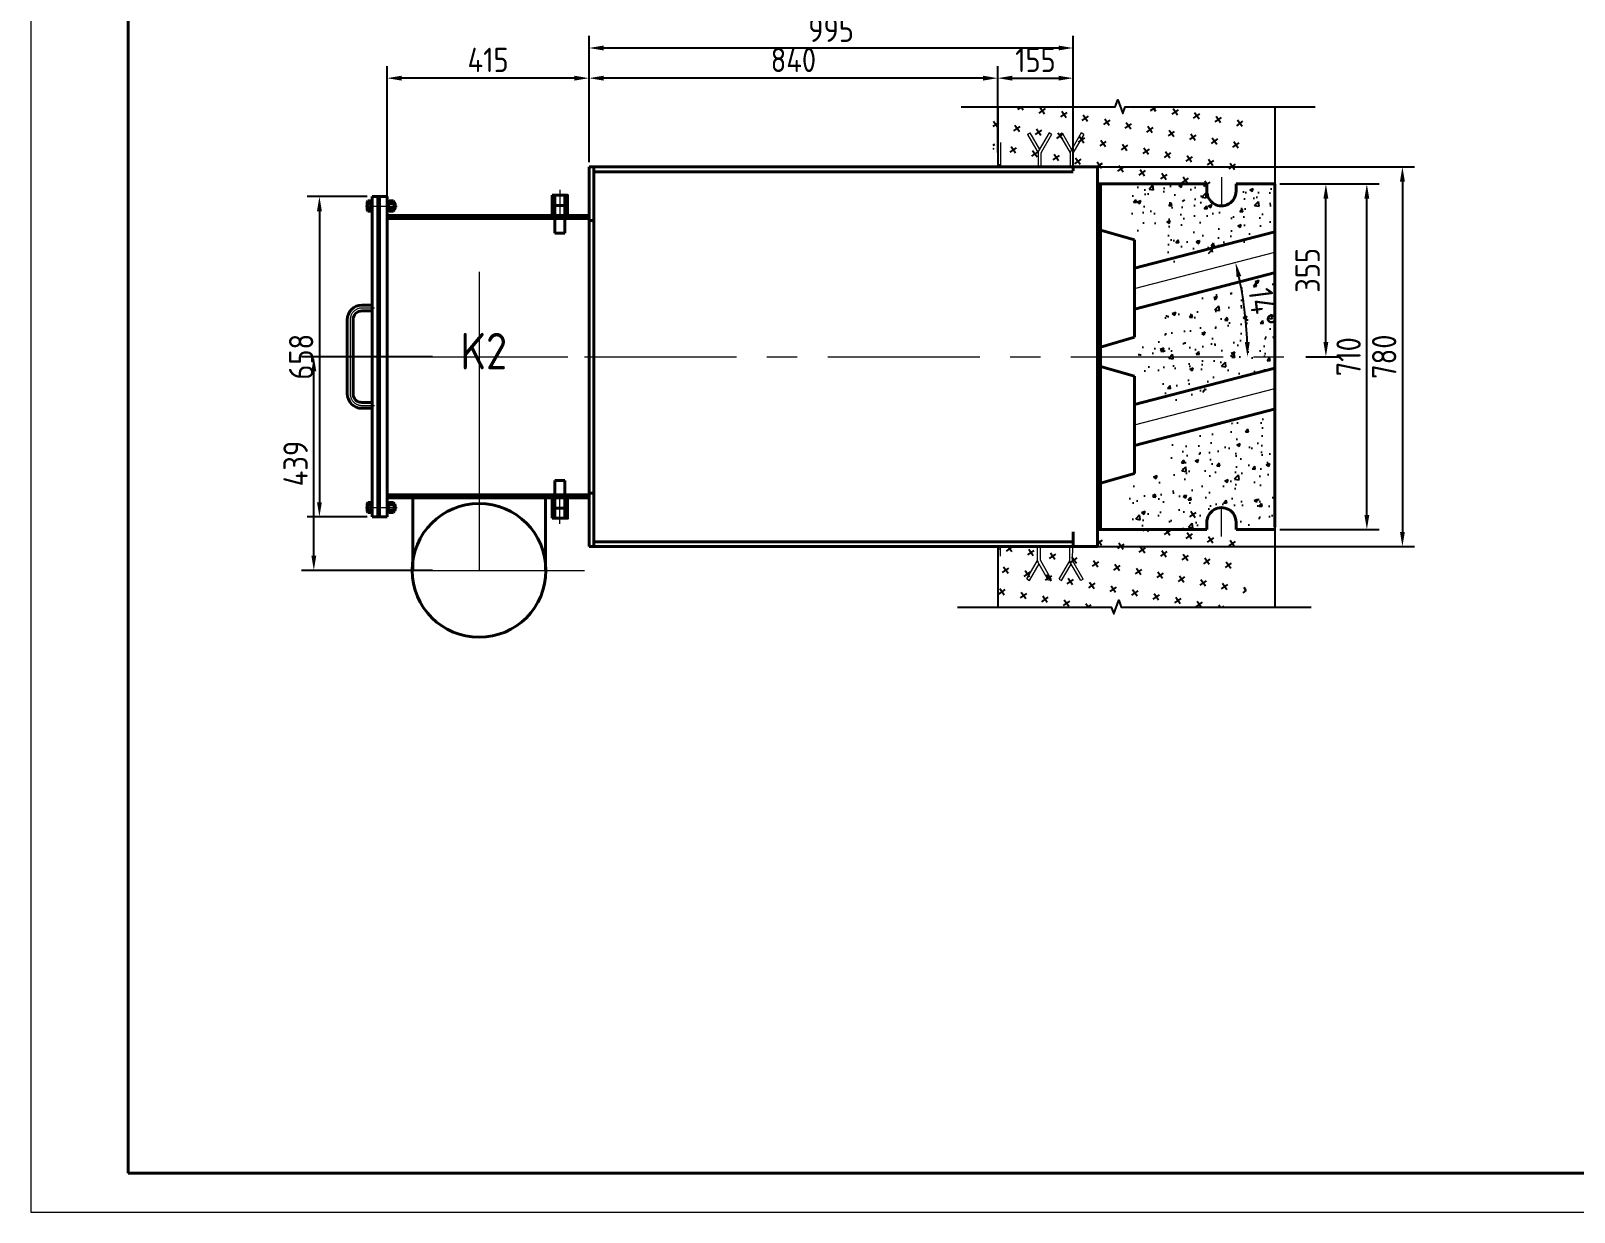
# Model space of a CAD drawing. Header units: millimetres. Extents: x 52110 to 400893, y -153728 to 31997.
# Drawn here: x 356035 to 359207, y -18094 to -15667 of the extents above; entities that cross this region are included whole.
import ezdxf

# ---------------------------------------------------------------- set-up
doc = ezdxf.new("R2010")
doc.units = ezdxf.units.MM
doc.header["$LTSCALE"] = 500
for name, pattern in [('CENTER', [2, 1.25, -0.25, 0.25, -0.25]), ('DASHED2', [0.375, 0.25, -0.125]), ('PHANTOM2', [1.25, 0.625, -0.125, 0.125, -0.125, 0.125, -0.125])]:
    doc.linetypes.add(name, pattern=pattern)
for name, color, linetype, lineweight in [('2D', 4, 'PHANTOM2', 20), ('BIAOZHU', 3, 'Continuous', 25), ('SHI', 7, 'Continuous', 40), ('XI', 2, 'Continuous', 20), ('XU', 6, 'DASHED2', 20), ('ZHONG', 1, 'CENTER', 20)]:
    doc.layers.add(name, color=color, linetype=linetype, lineweight=lineweight)
doc.layers.add('HAN', color=9, linetype='Continuous')
doc.styles.add('GB', font='gbenor.shx', dxfattribs={"bigfont": 'gbcbig.shx'})
doc.styles.add('工程字', font='gbenor.shx', dxfattribs={"bigfont": 'gbcbig.shx'})
doc.dimstyles.new('GB-5', dxfattribs={"dimscale": 10, "dimtxt": 5, "dimasz": 3, "dimexe": 2.5, "dimexo": 1, "dimgap": 1.25, "dimtad": 1, "dimdsep": 46, "dimtxsty": '工程字', "dimcen": 5, "dimadec": 0, "dimazin": 0, "dimtfac": 0.7, "dimtix": 1, "dimtmove": 0, "dimatfit": 3, "dimfxl": 0, "dimtzin": 0, "dimarcsym": 0})
doc.dimstyles.new('GB-5$2', dxfattribs={"dimscale": 10, "dimtxt": 5, "dimasz": 3, "dimexe": 2.5, "dimexo": 1, "dimgap": 1.25, "dimtad": 1, "dimdsep": 46, "dimtxsty": '工程字', "dimcen": 5, "dimadec": 0, "dimazin": 0, "dimtfac": 0.7, "dimtmove": 0, "dimatfit": 0, "dimfxl": 0, "dimtzin": 0, "dimarcsym": 0})
pattern_1 = [(35, (300622.38, -41125.962), (7.797026, 44.21913), [15.875, -47.625]), (125, (300633.433, -41127.91), (-44.21913, 7.797026), [15.875, -47.625])]

# ---------------------------------------------------------------- blocks, each defined once
blk = doc.blocks.new('*D225')
at = {"layer": 'BIAOZHU', "color": 0, "lineweight": -2}
for p, q in [((358187.1, -15946.3), (358879, -15946.3)), ((358854, -15976.3), (358854, -16696.3)), ((358187.1, -16726.3), (358879, -16726.3))]:
    blk.add_line(p, q, dxfattribs=at)
at = {"layer": 'BIAOZHU', "color": 0}
for points in [[(358849, -15976.3), (358859, -15976.3), (358854, -15946.3)], [(358849, -16696.3), (358859, -16696.3), (358854, -16726.3)]]:
    blk.add_solid(points, dxfattribs=at)
at = {"layer": 'Defpoints', "color": 0}
for p in [(358177.1, -15946.3), (358177.1, -16726.3), (358854, -16726.3)]:
    blk.add_point(p, dxfattribs=at)
at = {"layer": 'BIAOZHU', "color": 0, "insert": (358816.5, -16336.3), "char_height": 50, "attachment_point": 5, "rotation": 90, "style": '工程字'}
blk.add_mtext('780', dxfattribs=at)
blk = doc.blocks.new('*D226')
at = {"layer": 'BIAOZHU', "color": 0, "lineweight": -2}
for p, q in [((356726.1, -16007.3), (356602.9, -16007.3)), ((356627.9, -16037.3), (356627.9, -16635.3)), ((356726.1, -16665.3), (356602.9, -16665.3))]:
    blk.add_line(p, q, dxfattribs=at)
at = {"layer": 'BIAOZHU', "color": 0}
for points in [[(356622.9, -16037.3), (356632.9, -16037.3), (356627.9, -16007.3)], [(356622.9, -16635.3), (356632.9, -16635.3), (356627.9, -16665.3)]]:
    blk.add_solid(points, dxfattribs=at)
at = {"layer": 'Defpoints', "color": 0}
for p in [(356736.1, -16007.3), (356627.9, -16665.3), (356736.1, -16665.3)]:
    blk.add_point(p, dxfattribs=at)
at = {"layer": 'BIAOZHU', "color": 0, "insert": (356590.4, -16336.3), "char_height": 50, "attachment_point": 5, "rotation": 90, "style": '工程字'}
blk.add_mtext('658', dxfattribs=at)
blk = doc.blocks.new('*D227')
at = {"layer": 'BIAOZHU', "color": 0, "lineweight": -2}
for p, q in [((358602.1, -15981.3), (358721.7, -15981.3)), ((358696.7, -16306.3), (358696.7, -16011.3)), ((358655.8, -16336.3), (358721.7, -16336.3))]:
    blk.add_line(p, q, dxfattribs=at)
at = {"layer": 'BIAOZHU', "color": 0}
for points in [[(358691.7, -16011.3), (358701.7, -16011.3), (358696.7, -15981.3)], [(358691.7, -16306.3), (358701.7, -16306.3), (358696.7, -16336.3)]]:
    blk.add_solid(points, dxfattribs=at)
at = {"layer": 'Defpoints', "color": 0}
for p in [(358592.1, -15981.3), (358696.7, -15981.3), (358645.8, -16336.3)]:
    blk.add_point(p, dxfattribs=at)
at = {"layer": 'BIAOZHU', "color": 0, "insert": (358659.2, -16158.8), "char_height": 50, "attachment_point": 5, "rotation": 90, "style": '工程字'}
blk.add_mtext('355', dxfattribs=at)
blk = doc.blocks.new('*D229')
at = {"layer": 'BIAOZHU', "color": 0, "lineweight": -2}
for p, q in [((356767.1, -16036.3), (356767.1, -15738.9)), ((357152.1, -15763.9), (356797.1, -15763.9)), ((357182.1, -15936.3), (357182.1, -15738.9))]:
    blk.add_line(p, q, dxfattribs=at)
at = {"layer": 'BIAOZHU', "color": 0}
for points in [[(356797.1, -15758.9), (356797.1, -15768.9), (356767.1, -15763.9)], [(357152.1, -15758.9), (357152.1, -15768.9), (357182.1, -15763.9)]]:
    blk.add_solid(points, dxfattribs=at)
at = {"layer": 'Defpoints', "color": 0}
for p in [(356767.1, -15763.9), (357182.1, -15946.3), (356767.1, -16046.3)]:
    blk.add_point(p, dxfattribs=at)
at = {"layer": 'BIAOZHU', "color": 0, "insert": (356974.6, -15726.4), "char_height": 50, "attachment_point": 5, "style": '工程字'}
blk.add_mtext('415', dxfattribs=at)
blk = doc.blocks.new('*D230')
at = {"layer": 'BIAOZHU', "color": 0, "lineweight": -2}
for p, q in [((357182.1, -15936.3), (357182.1, -15676.9)), ((357212.1, -15701.9), (358147.1, -15701.9)), ((358177.1, -15944.3), (358177.1, -15676.9))]:
    blk.add_line(p, q, dxfattribs=at)
at = {"layer": 'BIAOZHU', "color": 0}
for points in [[(357212.1, -15696.9), (357212.1, -15706.9), (357182.1, -15701.9)], [(358147.1, -15696.9), (358147.1, -15706.9), (358177.1, -15701.9)]]:
    blk.add_solid(points, dxfattribs=at)
at = {"layer": 'Defpoints', "color": 0}
for p in [(358177.1, -15701.9), (357182.1, -15946.3), (358177.1, -15954.3)]:
    blk.add_point(p, dxfattribs=at)
at = {"layer": 'BIAOZHU', "color": 0, "insert": (357679.6, -15664.4), "char_height": 50, "attachment_point": 5, "style": '工程字'}
blk.add_mtext('995', dxfattribs=at)
blk = doc.blocks.new('*D174')
at = {"layer": 'BIAOZHU', "color": 0, "lineweight": -2}
for p, q in [((358022.1, -15916.3), (358022.1, -15738.9)), ((358052.1, -15763.9), (358147.1, -15763.9)), ((358177.1, -15753.9), (358177.1, -15738.9))]:
    blk.add_line(p, q, dxfattribs=at)
at = {"layer": 'BIAOZHU', "color": 0}
for points in [[(358052.1, -15758.9), (358052.1, -15768.9), (358022.1, -15763.9)], [(358147.1, -15758.9), (358147.1, -15768.9), (358177.1, -15763.9)]]:
    blk.add_solid(points, dxfattribs=at)
at = {"layer": 'Defpoints', "color": 0}
for p in [(358177.1, -15763.9), (358177.1, -15763.9), (358022.1, -15926.3)]:
    blk.add_point(p, dxfattribs=at)
at = {"layer": 'BIAOZHU', "color": 0, "insert": (358099.6, -15726.4), "char_height": 50, "attachment_point": 5, "style": '工程字'}
blk.add_mtext('155', dxfattribs=at)
blk = doc.blocks.new('*D175')
at = {"layer": 'BIAOZHU', "color": 0, "lineweight": -2}
for p, q in [((357182.1, -15753.9), (357182.1, -15738.9)), ((357992.1, -15763.9), (357212.1, -15763.9)), ((358022.1, -15753.9), (358022.1, -15738.9))]:
    blk.add_line(p, q, dxfattribs=at)
at = {"layer": 'BIAOZHU', "color": 0}
for points in [[(357212.1, -15758.9), (357212.1, -15768.9), (357182.1, -15763.9)], [(357992.1, -15758.9), (357992.1, -15768.9), (358022.1, -15763.9)]]:
    blk.add_solid(points, dxfattribs=at)
at = {"layer": 'Defpoints', "color": 0}
for p in [(357182.1, -15763.9), (357182.1, -15763.9), (358022.1, -15763.9)]:
    blk.add_point(p, dxfattribs=at)
at = {"layer": 'BIAOZHU', "color": 0, "insert": (357602.1, -15726.4), "char_height": 50, "attachment_point": 5, "style": '工程字'}
blk.add_mtext('840', dxfattribs=at)
blk = doc.blocks.new('*D234')
at = {"layer": 'BIAOZHU', "color": 0, "lineweight": -2}
for p, q in [((358602.1, -15981.3), (358805.9, -15981.3)), ((358780.9, -16661.3), (358780.9, -16011.3)), ((358602.1, -16691.3), (358805.9, -16691.3))]:
    blk.add_line(p, q, dxfattribs=at)
at = {"layer": 'BIAOZHU', "color": 0}
for points in [[(358775.9, -16011.3), (358785.9, -16011.3), (358780.9, -15981.3)], [(358775.9, -16661.3), (358785.9, -16661.3), (358780.9, -16691.3)]]:
    blk.add_solid(points, dxfattribs=at)
at = {"layer": 'Defpoints', "color": 0}
for p in [(358592.1, -15981.3), (358780.9, -15981.3), (358592.1, -16691.3)]:
    blk.add_point(p, dxfattribs=at)
at = {"layer": 'BIAOZHU', "color": 0, "insert": (358743.4, -16336.3), "char_height": 50, "attachment_point": 5, "rotation": 90, "style": '工程字'}
blk.add_mtext('710', dxfattribs=at)
blk = doc.blocks.new('*D238')
at = {"layer": 'BIAOZHU', "color": 0, "lineweight": -2}
blk.add_arc((357761.7, -16336.3), 773.9, 2.2211, 12.2773, dxfattribs=at)
at = {"layer": 'BIAOZHU', "color": 0}
for points in [[(358513.1, -16172.9), (358522.8, -16170.6), (358511, -16142.6)], [(358540.1, -16306.2), (358530.1, -16306.4), (358535.6, -16336.3)]]:
    blk.add_solid(points, dxfattribs=at)
at = {"layer": 'Defpoints', "color": 0}
for p in [(358592.1, -16121.6), (358303.1, -16196.3), (358532.9, -16271.1), (356672.8, -16336.3), (358645.8, -16336.3)]:
    blk.add_point(p, dxfattribs=at)
at = {"layer": 'BIAOZHU', "color": 0, "insert": (358566.7, -16233.9), "char_height": 50, "attachment_point": 5, "rotation": 277.2492, "style": '工程字'}
blk.add_mtext('14°', dxfattribs=at)
blk = doc.blocks.new('*D187')
at = {"layer": 'BIAOZHU', "color": 0, "lineweight": -2}
for p, q in [((356860.3, -16336.3), (356591.4, -16336.3)), ((356616.4, -16745.3), (356616.4, -16366.3)), ((356860.3, -16775.3), (356591.4, -16775.3))]:
    blk.add_line(p, q, dxfattribs=at)
at = {"layer": 'BIAOZHU', "color": 0}
for points in [[(356611.4, -16366.3), (356621.4, -16366.3), (356616.4, -16336.3)], [(356611.4, -16745.3), (356621.4, -16745.3), (356616.4, -16775.3)]]:
    blk.add_solid(points, dxfattribs=at)
at = {"layer": 'Defpoints', "color": 0}
for p in [(356616.4, -16336.3), (356870.3, -16336.3), (356870.3, -16775.3)]:
    blk.add_point(p, dxfattribs=at)
at = {"layer": 'BIAOZHU', "color": 0, "insert": (356578.9, -16555.8), "char_height": 50, "attachment_point": 5, "rotation": 90, "style": '工程字'}
blk.add_mtext('439', dxfattribs=at)

msp = doc.modelspace()

# ---------------------------------------------------------------- hatches: boundary and pattern name
at = {"layer": 'BIAOZHU'}
h = msp.add_hatch(dxfattribs=at)
h.set_pattern_fill('CROSS', color=256, scale=5, angle=35, style=0)
h.set_pattern_definition(pattern_1)
h.paths.add_polyline_path([(358533.10579, -15822.57568), (358284.17715, -15822.57568), (358279.04685, -15836.67107), (358268.78625, -15808.48029), (358263.65595, -15822.57568), (358013.10579, -15822.57568), (358013.10579, -15941.32809), (358019.10579, -15941.32809), (358019.10579, -15946.32809), (358177.10579, -15946.32809), (358227.10579, -15946.32809), (358227.10579, -15981.32809), (358383.10579, -15981.32809), (358393.11008, -15981.32809), (358393.11008, -15996.83567, 0.9915755674), (358453.10579, -15996.32809), (358453.10579, -15981.32809), (358533.10579, -15981.32809)])
h = msp.add_hatch(dxfattribs=at)
h.set_pattern_fill('AR-CONC', color=256, scale=0.4, style=0)
h.set_pattern_definition([(50, (300681.38, -34813.035), (72.87387, -6.375634), [7.62, -83.82]), (355, (300681.38, -34813.035), (-14.09713, 76.42266), [6.096, -67.056]), (100.451, (300687.45, -34813.566), (58.777, 70.046675), [6.476, -71.236]), (46.1842, (300681.38, -34792.715), (108.43162, -16.81693), [11.43, -125.73]), (96.6356, (300690.41, -34794.12), (94.9617, 98.97022), [9.714, -106.854]), (351.184, (300681.38, -34792.72), (94.96184, 98.97005), [9.144, -100.584]), (21, (300691.54, -34797.795), (60.64595, -40.90621), [7.62, -83.82]), (326, (300691.54, -34797.795), (24.72081, 73.67519), [6.096, -67.056]), (71.4514, (300696.59, -34801.204), (85.3666, 32.76914), [6.476, -71.236]), (37.5, (300681.379, -34813.035), (1.235441, 33.822016), [0, -66.2432, 0, -68.072, 0, -67.31]), (7.5, (300681.38, -34813.035), (26.727865, 40.07223), [0, -38.8112, 0, -64.7192, 0, -25.654]), (327.5, (300658.722, -34813.035), (54.236238, -2.291498), [0, -25.4, 0, -79.248, 0, -105.156]), (317.5, (300648.56, -34813.035), (59.251673, 10.170596), [0, -33.02, 0, -52.6288, 0, -74.676])])
h.paths.add_polyline_path([(358592.10579, -15981.32809), (358512.10579, -15981.32809), (358512.10579, -15996.32809, -0.9915755674), (358452.11008, -15996.83567), (358452.11008, -15981.32809), (358442.10579, -15981.32809), (358292.10579, -15981.32809), (358292.10579, -16076.32809), (358362.10579, -16096.32809), (358362.10579, -16154.2696), (358592.10579, -16079.53807)])
h.paths.add_polyline_path([(358592.10579, -16163.65505), (358362.10579, -16238.38658), (358362.10579, -16296.32809), (358292.10579, -16316.32809), (358292.10579, -16336.32809), (358592.10579, -16336.32809)])
h.paths.add_polyline_path([(358592.10579, -16359.53807), (358592.10579, -16336.32809), (358292.10579, -16336.32809), (358292.10579, -16356.32809), (358362.10579, -16376.32809), (358362.10579, -16434.2696)])
h.paths.add_polyline_path([(358592.10579, -16443.65505), (358362.10579, -16518.38658), (358362.10579, -16576.32809), (358292.10579, -16596.32809), (358292.10579, -16691.32809), (358452.11008, -16691.32809), (358452.11008, -16676.83567, -1.0084960066), (358512.10579, -16676.32809), (358512.10579, -16691.32809), (358592.10579, -16691.32809)])
h = msp.add_hatch(dxfattribs=at)
h.set_pattern_fill('CROSS', color=256, scale=5, angle=35, style=0)
h.set_pattern_definition(pattern_1)
h.paths.add_polyline_path([(358533.10579, -16691.32809), (358453.10579, -16691.32809), (358453.10579, -16676.32809, 1.0084960066), (358393.11008, -16676.83567), (358393.11008, -16691.32809), (358354.89449, -16691.32809), (358318.05206, -16850.74659), (358533.10579, -16850.74659)])
h.paths.add_polyline_path([(358354.89449, -16691.32809), (358227.10579, -16691.32809), (358227.10579, -16726.32809), (358177.10579, -16726.32809), (358101.81721, -16726.32809), (358068.17251, -16850.74659), (358255.52177, -16850.74659), (358260.65207, -16864.84198), (358270.91268, -16836.6512), (358276.04298, -16850.74659), (358318.05206, -16850.74659)])
h.paths.add_polyline_path([(358101.81721, -16726.32809), (358019.10579, -16726.32809), (358019.10579, -16731.32809), (358013.10579, -16731.32809), (358013.10579, -16850.74659), (358068.17251, -16850.74659)])

# ---------------------------------------------------------------- linework, layer by layer
at = {"layer": '2D', "ltscale": 0.5}
for p, q in [((358022.10579, -15896.32809), (358022.10579, -15946.32809)), ((358028.10579, -15896.32809), (358028.10579, -15946.32809)), ((358022.10579, -15941.32809), (358028.10579, -15941.32809)), ((358022.10579, -15941.32809), (358028.10579, -15941.32809)), ((358022.10579, -15941.32809), (358028.10579, -15941.32809)), ((358022.10579, -16731.32809), (358028.10579, -16731.32809)), ((358022.10579, -16731.32809), (358028.10579, -16731.32809)), ((358022.10579, -16731.32809), (358028.10579, -16731.32809)), ((358022.10579, -16731.32809), (358028.10579, -16731.32809)), ((358022.10579, -16731.32809), (358028.10579, -16731.32809)), ((358028.10579, -16746.32809), (358028.10579, -16726.32809))]:
    msp.add_line(p, q, dxfattribs=at)
at = {"layer": 'BIAOZHU'}
for p, q in [((358022.10579, -15822.57568), (358022.10579, -15946.32809)), ((358592.10579, -15822.57568), (358592.10579, -16850.74659)), ((358022.10579, -16726.32809), (358022.10579, -16850.74659))]:
    msp.add_line(p, q, dxfattribs=at)
for points in [[(357947.35534, -15822.57568), (358263.65595, -15822.57568), (358268.78625, -15808.48029), (358279.04685, -15836.67107), (358284.17715, -15822.57568), (358674.47776, -15822.57568)], [(357939.22116, -16850.74659), (358255.52177, -16850.74659), (358260.65207, -16864.84198), (358270.91268, -16836.6512), (358276.04298, -16850.74659), (358666.34359, -16850.74659)]]:
    msp.add_lwpolyline(points, dxfattribs=at)
at = {"layer": 'HAN'}
for p, q in [((356781.80579, -16021.47809), (356783.60579, -16021.47809)), ((356781.80579, -16031.67809), (356783.60579, -16031.67809)), ((356781.80579, -16640.97809), (356783.60579, -16640.97809)), ((356781.80579, -16651.17809), (356783.60579, -16651.17809))]:
    msp.add_line(p, q, dxfattribs=at)
at = {"layer": 'SHI'}
for p, q in [((357182.10579, -15946.32809), (358177.10579, -15946.32809)), ((357182.10579, -16726.32809), (357182.10579, -15946.32809)), ((357182.10579, -15946.32809), (358177.10579, -15946.32809)), ((357192.10579, -16726.32809), (357192.10579, -15946.32809)), ((358177.10579, -15946.32809), (358177.10579, -15954.32809)), ((358177.10579, -15946.32809), (358227.10579, -15946.32809)), ((358227.10579, -15946.32809), (358227.10579, -16726.32809)), ((357192.10579, -15956.32809), (358177.10579, -15956.32809)), ((358227.10579, -15981.32809), (358442.10579, -15981.32809)), ((358233.10579, -15981.32809), (358233.10579, -16336.32809)), ((358442.10579, -15981.32809), (358452.11008, -15981.32809)), ((358452.11008, -15995.82051), (358452.11008, -15981.32809)), ((358512.10579, -15981.32809), (358592.10579, -15981.32809)), ((358512.10579, -15981.32809), (358592.10579, -15981.32809)), ((358512.10579, -15996.32809), (358512.10579, -15981.32809)), ((358592.10579, -15981.32809), (358592.10579, -16336.32809)), ((356726.10579, -16018.78386), (356727.60579, -16016.18579)), ((356726.10579, -16034.37232), (356726.10579, -16018.78386)), ((356727.60579, -16016.18579), (356733.60579, -16016.18579)), ((356733.60579, -16014.57809), (356736.10579, -16014.57809)), ((356733.60579, -16038.57809), (356733.60579, -16014.57809)), ((356733.60579, -16036.9704), (356733.60579, -16016.18579)), ((356767.10579, -16007.32809), (356736.10579, -16007.32809)), ((356736.10579, -16007.32809), (356736.10579, -16665.32809)), ((356748.10579, -16007.32809), (356748.10579, -16665.32809)), ((356751.10579, -16007.32809), (356751.10579, -16665.32809)), ((356767.10579, -16007.32809), (356767.10579, -16665.32809)), ((356769.60579, -16014.57809), (356767.10579, -16014.57809)), ((356769.60579, -16038.57809), (356769.60579, -16014.57809)), ((356769.60579, -16036.9704), (356769.60579, -16016.18579)), ((356769.60579, -16018.78386), (356771.10579, -16016.18579)), ((356769.60579, -16018.78386), (356769.60579, -16034.37232)), ((356780.30579, -16016.18579), (356771.10579, -16016.18579)), ((356781.80579, -16018.78386), (356780.30579, -16016.18579)), ((356781.80579, -16018.78386), (356781.80579, -16034.37232)), ((357112.10579, -16025.32809), (357112.10579, -16004.32809)), ((357132.10579, -16025.32809), (357132.10579, -16004.32809)), ((356726.10579, -16034.37232), (356727.60579, -16036.9704)), ((356727.60579, -16021.38194), (356733.60579, -16021.38194)), ((356727.60579, -16031.77424), (356733.60579, -16031.77424)), ((356727.60579, -16036.9704), (356733.60579, -16036.9704)), ((356733.60579, -16038.57809), (356736.10579, -16038.57809)), ((356769.60579, -16038.57809), (356767.10579, -16038.57809)), ((357182.10579, -16046.32809), (356767.10579, -16046.32809)), ((356769.60579, -16034.37232), (356771.10579, -16036.9704)), ((356780.30579, -16021.38194), (356771.10579, -16021.38194)), ((356780.30579, -16031.77424), (356771.10579, -16031.77424)), ((356780.30579, -16036.9704), (356771.10579, -16036.9704)), ((356781.80579, -16034.37232), (356780.30579, -16036.9704)), ((356781.80579, -16020.57809), (356782.70579, -16020.57809)), ((356781.80579, -16032.57809), (356782.70579, -16032.57809)), ((356782.70579, -16020.57809), (356782.70579, -16032.57809)), ((356783.60579, -16021.47809), (356782.70579, -16020.57809)), ((356782.70579, -16032.57809), (356783.60579, -16031.67809)), ((356783.60579, -16031.67809), (356783.60579, -16021.47809)), ((357112.10579, -16046.32809), (357112.10579, -16025.32809)), ((357112.10579, -16082.32809), (357112.10579, -16046.32809)), ((357132.10579, -16046.32809), (357132.10579, -16025.32809)), ((357132.10579, -16082.32809), (357132.10579, -16046.32809)), ((357182.10579, -16052.32809), (356767.10579, -16052.32809)), ((357132.10579, -16082.32809), (357112.10579, -16082.32809)), ((357182.10579, -16056.32809), (357192.10579, -16056.32809)), ((358233.10579, -16076.32809), (358303.10579, -16096.32809)), ((358303.10579, -16154.2696), (358592.10579, -16079.53807)), ((358303.10579, -16096.32809), (358303.10579, -16296.32809)), ((358303.10579, -16238.38658), (358593.20946, -16163.29644)), ((358303.10579, -16296.32809), (358233.10579, -16316.32809)), ((358233.10579, -16691.32809), (358233.10579, -16336.32809)), ((358592.10579, -16686.32809), (358592.10579, -16336.32809)), ((358233.10579, -16356.32809), (358303.10579, -16376.32809)), ((358303.10579, -16434.2696), (358592.10579, -16359.53807)), ((358303.10579, -16576.32809), (358303.10579, -16376.32809)), ((358303.10579, -16518.38658), (358593.20946, -16443.29644)), ((357132.10579, -16590.32809), (357112.10579, -16590.32809)), ((357112.10579, -16590.32809), (357112.10579, -16626.32809)), ((357132.10579, -16590.32809), (357132.10579, -16626.32809)), ((358233.10579, -16596.32809), (358303.10579, -16576.32809)), ((356956.10579, -16620.32809), (356767.10579, -16620.32809)), ((357182.10579, -16620.32809), (356956.10579, -16620.32809)), ((357182.10579, -16616.32809), (357192.10579, -16616.32809)), ((356726.10579, -16638.28386), (356727.60579, -16635.68579)), ((356726.10579, -16638.28386), (356726.10579, -16653.87232)), ((356726.10579, -16653.87232), (356727.60579, -16656.4704)), ((356727.60579, -16635.68579), (356733.60579, -16635.68579)), ((356727.60579, -16640.88194), (356733.60579, -16640.88194)), ((356727.60579, -16651.27424), (356733.60579, -16651.27424)), ((356733.60579, -16634.07809), (356736.10579, -16634.07809)), ((356733.60579, -16634.07809), (356733.60579, -16658.07809)), ((356733.60579, -16635.68579), (356733.60579, -16656.4704)), ((356956.10579, -16626.32809), (356767.10579, -16626.32809)), ((356769.60579, -16634.07809), (356767.10579, -16634.07809)), ((356769.60579, -16634.07809), (356769.60579, -16658.07809)), ((356769.60579, -16635.68579), (356769.60579, -16656.4704)), ((356769.60579, -16638.28386), (356771.10579, -16635.68579)), ((356769.60579, -16653.87232), (356769.60579, -16638.28386)), ((356769.60579, -16653.87232), (356771.10579, -16656.4704)), ((356780.30579, -16635.68579), (356771.10579, -16635.68579)), ((356780.30579, -16640.88194), (356771.10579, -16640.88194)), ((356780.30579, -16651.27424), (356771.10579, -16651.27424)), ((356781.80579, -16638.28386), (356780.30579, -16635.68579)), ((356781.80579, -16653.87232), (356780.30579, -16656.4704)), ((356781.80579, -16653.87232), (356781.80579, -16638.28386)), ((356781.80579, -16640.07809), (356782.70579, -16640.07809)), ((356781.80579, -16652.07809), (356782.70579, -16652.07809)), ((356782.70579, -16652.07809), (356782.70579, -16640.07809)), ((356782.70579, -16640.07809), (356783.60579, -16640.97809)), ((356783.60579, -16651.17809), (356782.70579, -16652.07809)), ((356783.60579, -16640.97809), (356783.60579, -16651.17809)), ((356819.60579, -16625.32809), (356819.60579, -16775.32809)), ((357182.10579, -16626.32809), (356956.10579, -16626.32809)), ((357092.60579, -16626.32809), (357092.60579, -16775.32809)), ((357112.10579, -16626.32809), (357112.10579, -16647.32809)), ((357112.10579, -16647.32809), (357112.10579, -16668.32809)), ((357132.10579, -16626.32809), (357132.10579, -16647.32809)), ((357132.10579, -16647.32809), (357132.10579, -16668.32809)), ((356727.60579, -16656.4704), (356733.60579, -16656.4704)), ((356733.60579, -16658.07809), (356736.10579, -16658.07809)), ((356767.10579, -16665.32809), (356736.10579, -16665.32809)), ((356769.60579, -16658.07809), (356767.10579, -16658.07809)), ((356780.30579, -16656.4704), (356771.10579, -16656.4704)), ((358452.11008, -16676.83567), (358452.11008, -16691.32809)), ((358512.10579, -16676.32809), (358512.10579, -16691.32809)), ((357192.10579, -16716.32809), (358177.10579, -16716.32809)), ((358177.10579, -16696.32809), (358177.10579, -16726.32809)), ((358177.10579, -16696.32809), (358177.10579, -16726.32809)), ((358177.10579, -16696.32809), (358177.10579, -16726.32809)), ((358177.10579, -16696.32809), (358177.10579, -16726.32809)), ((358177.10579, -16726.32809), (358177.10579, -16696.32809)), ((358177.10579, -16696.32809), (358177.10579, -16726.32809)), ((358177.10579, -16696.32809), (358177.10579, -16726.32809)), ((358177.10579, -16726.32809), (358177.10579, -16696.32809)), ((358227.10579, -16691.32809), (358452.11008, -16691.32809)), ((358227.10579, -16691.32809), (358452.11008, -16691.32809)), ((358442.10579, -16691.32809), (358452.11008, -16691.32809)), ((358512.10579, -16691.32809), (358592.10579, -16691.32809)), ((357182.10579, -16726.32809), (358177.10579, -16726.32809)), ((357182.10579, -16726.32809), (358177.10579, -16726.32809)), ((357182.10579, -16726.32809), (358177.10579, -16726.32809)), ((358177.10579, -16726.32809), (358177.10579, -16718.32809)), ((358177.10579, -16726.32809), (358177.10579, -16718.32809)), ((358227.10579, -16726.32809), (358177.10579, -16726.32809))]:
    msp.add_line(p, q, dxfattribs=at)
for points in [[(356234.77169, -18013.99791), (362682.77169, -18013.99791), (362682.77169, -13421.99791), (356234.77169, -13421.99791)], [(357106.10579, -16004.32809), (357138.10579, -16004.32809), (357138.10579, -16025.32809), (357106.10579, -16025.32809)], [(357106.10579, -16025.32809), (357138.10579, -16025.32809), (357138.10579, -16046.32809), (357106.10579, -16046.32809)], [(357106.10579, -16647.32809), (357138.10579, -16647.32809), (357138.10579, -16626.32809), (357106.10579, -16626.32809)], [(357106.10579, -16668.32809), (357138.10579, -16668.32809), (357138.10579, -16647.32809), (357106.10579, -16647.32809)]]:
    msp.add_lwpolyline(points, close=True, dxfattribs=at)
for points in [[(356736.10579, -16230.32809), (356715.10579, -16230.32809, 0.4142135624), (356685.10579, -16260.32809), (356685.10579, -16412.32809, 0.4142135624), (356715.10579, -16442.32809), (356736.10579, -16442.32809)], [(356736.10579, -16242.32809), (356715.10579, -16242.32809, 0.4142135624), (356697.10579, -16260.32809), (356697.10579, -16412.32809, 0.4142135624), (356715.10579, -16430.32809), (356736.10579, -16430.32809)]]:
    msp.add_lwpolyline(points, format="xyb", dxfattribs=at)
msp.add_circle((356956.10579, -16775.32809), 137.5, dxfattribs=at)
for centre, radius, start, end in [((356731.14239, -16017.60803), 5.17204, 193.14079328, 226.85920673), ((356774.64239, -16017.60803), 5.17204, 193.14079328, 226.85920673), ((356776.76918, -16017.60803), 5.17204, 313.14079327, 346.85920672), ((358482.10579, -15996.32809), 30, 179.03055338, 0), ((356735.85579, -16026.57809), 9.75, 147.7957725, 212.2042275), ((356731.14239, -16035.54816), 5.17204, 133.14079327, 166.85920672), ((356779.35579, -16026.57809), 9.75, 147.7957725, 212.2042275), ((356774.64239, -16035.54816), 5.17204, 133.14079327, 166.85920672), ((356772.05579, -16026.57809), 9.75, 327.7957725, 32.2042275), ((356776.76918, -16035.54816), 5.17204, 13.14079328, 46.85920673), ((356731.14239, -16637.10803), 5.17204, 193.14079328, 226.85920673), ((356735.85579, -16646.07809), 9.75, 147.7957725, 212.2042275), ((356731.14239, -16655.04816), 5.17204, 133.14079327, 166.85920672), ((356774.64239, -16637.10803), 5.17204, 193.14079328, 226.85920673), ((356779.35579, -16646.07809), 9.75, 147.7957725, 212.2042275), ((356774.64239, -16655.04816), 5.17204, 133.14079327, 166.85920672), ((356776.76918, -16637.10803), 5.17204, 313.14079327, 346.85920672), ((356772.05579, -16646.07809), 9.75, 327.7957725, 32.2042275), ((356776.76918, -16655.04816), 5.17204, 13.14079328, 46.85920673), ((358482.10579, -16676.32809), 30, 0, 180.96944662)]:
    msp.add_arc(centre, radius, start, end, dxfattribs=at)
at = {"layer": 'XI'}
msp.add_lwpolyline([(356034.77169, -18093.99791), (362762.77169, -18093.99791), (362762.77169, -13341.99791), (356034.77169, -13341.99791)], close=True, dxfattribs=at)
at = {"layer": 'XU'}
for p, q in [((358083.27972, -15879.32809), (358088.47588, -15876.32809)), ((358083.27972, -15879.32809), (358105.10579, -15917.13194)), ((358088.47588, -15876.32809), (358108.10579, -15910.32809)), ((358127.73569, -15876.32809), (358105.50771, -15914.82809)), ((358132.93185, -15879.32809), (358111.50771, -15916.43579)), ((358132.93185, -15879.32809), (358127.73569, -15876.32809)), ((358149.27972, -15879.32809), (358154.47588, -15876.32809)), ((358149.27972, -15879.32809), (358171.10579, -15917.13194)), ((358154.47588, -15876.32809), (358174.10579, -15910.32809)), ((358193.73569, -15876.32809), (358171.50771, -15914.82809)), ((358198.93185, -15879.32809), (358177.50771, -15916.43579)), ((358198.93185, -15879.32809), (358193.73569, -15876.32809)), ((358105.10579, -15916.32809), (358105.10579, -15946.32809)), ((358111.10579, -15917.93579), (358111.10579, -15946.32809)), ((358171.10579, -15916.32809), (358171.10579, -15946.32809)), ((358177.10579, -15917.93579), (358177.10579, -15946.32809)), ((358104.19188, -16756.02888), (358104.25718, -16726.02895)), ((358110.19536, -16754.43425), (358110.25717, -16726.04201)), ((358170.19169, -16756.2052), (358170.25699, -16726.20527)), ((358176.19517, -16754.61057), (358176.25697, -16726.21833)), ((358082.28533, -16792.98129), (358104.19363, -16755.22504)), ((358087.47494, -16795.99259), (358107.17881, -16762.0354)), ((358126.73466, -16796.07805), (358104.59054, -16757.52975)), ((358131.93733, -16793.08937), (358110.59402, -16755.93512)), ((358148.28514, -16793.1576), (358170.19344, -16755.40135)), ((358153.47475, -16796.1689), (358173.17862, -16762.21171)), ((358192.73447, -16796.25436), (358170.59034, -16757.70607)), ((358197.93714, -16793.26568), (358176.59383, -16756.11144)), ((358082.28533, -16792.98129), (358087.47494, -16795.99259)), ((358131.93733, -16793.08937), (358126.73466, -16796.07805)), ((358148.28514, -16793.1576), (358153.47475, -16796.1689)), ((358197.93714, -16793.26568), (358192.73447, -16796.25436))]:
    msp.add_line(p, q, dxfattribs=at)
for centre, start, end in [((358108.10579, -15916.32809), 150, 180), ((358114.10579, -15917.93579), 150, 180), ((358174.10579, -15916.32809), 150, 180), ((358180.10579, -15917.93579), 150, 180), ((358107.19187, -16756.03541), 179.87528163, 209.87528163), ((358113.19536, -16754.44078), 179.87528163, 209.87528163), ((358173.19168, -16756.21173), 179.87528163, 209.87528163), ((358179.19516, -16754.6171), 179.87528163, 209.87528163)]:
    msp.add_arc(centre, 3, start, end, dxfattribs=at)
at = {"layer": 'ZHONG'}
for p, q in [((358482.10579, -15967.1475), (358482.10579, -16024.49353)), ((356722.46695, -16026.57809), (356787.85332, -16026.57809)), ((356956.10579, -16161.92401), (356956.10579, -16776.32809)), ((356726.13135, -16336.32809), (357138.84396, -16336.32809)), ((356722.46695, -16646.07809), (356787.85332, -16646.07809)), ((358482.10579, -16705.50869), (358482.10579, -16648.16265)), ((356726.13135, -16775.32809), (357138.84396, -16775.32809)), ((356742.08874, -16775.32809), (357173.08545, -16775.32809))]:
    msp.add_line(p, q, dxfattribs=at)
at = {"layer": 'ZHONG', "ltscale": 0.3}
for p, q in [((357122.10579, -15993.19829), (357122.10579, -16050.28172)), ((357122.10579, -16679.45789), (357122.10579, -16622.37446))]:
    msp.add_line(p, q, dxfattribs=at)
at = {"layer": 'ZHONG', "ltscale": 0.5}
for p, q in [((358303.10579, -16196.32809), (358592.10579, -16121.59656)), ((356672.75411, -16336.32809), (358645.79212, -16336.32809)), ((358303.10579, -16476.32809), (358592.10579, -16401.59656))]:
    msp.add_line(p, q, dxfattribs=at)
at = {"layer": 'ZHONG'}
msp.add_lwpolyline([(356741.06935, -16236.32809), (356715.10579, -16236.32809, 0.4142135624), (356691.10579, -16260.32809), (356691.10579, -16261.32809), (356691.10579, -16412.32809, 0.4142135624), (356715.10579, -16436.32809), (356741.06935, -16436.32809)], format="xyb", dxfattribs=at)

# ---------------------------------------------------------------- texts
at = {"layer": 'BIAOZHU', "style": 'GB'}
msp.add_text('K2', height=75, dxfattribs=at).set_placement((356917.45333, -16362.3662))

# ---------------------------------------------------------------- dimensions: what is measured, and where the dimension line sits
at = {"layer": 'BIAOZHU'}
for base, p1, p2, picture, middle in [((358177.10579, -15701.86633), (357182.10579, -15946.32809), (358177.10579, -15954.32809), '*D230', (357679.60579, -15664.36633)), ((356767.10579, -15763.92014), (357182.10579, -15946.32809), (356767.10579, -16046.32809), '*D229', (356974.60579, -15726.42014)), ((357182.10579, -15763.92014), (358022.10579, -15763.92014), (357182.10579, -15763.92014), '*D175', (357602.10579, -15726.42014)), ((358177.10579, -15763.92014), (358022.10579, -15926.32809), (358177.10579, -15763.92014), '*D174', (358099.60579, -15726.42014))]:
    dim = msp.add_linear_dim(base=base, p1=p1, p2=p2, dimstyle='GB-5', override={"dimfxl": 0.09}, dxfattribs=at)
    dim.commit()
    dim.dimension.update_dxf_attribs({"geometry": picture, "text_midpoint": middle})
for base, p1, p2, picture, middle in [((358853.98142, -16726.32809), (358177.10579, -15946.32809), (358177.10579, -16726.32809), '*D225', (358816.48142, -16336.32809)), ((356627.94365, -16665.32809), (356736.10579, -16007.32809), (356736.10579, -16665.32809), '*D226', (356590.44365, -16336.32809)), ((356616.44526, -16336.32809), (356870.32388, -16775.32809), (356870.32388, -16336.32809), '*D187', (356578.94526, -16555.82809))]:
    dim = msp.add_linear_dim(base=base, p1=p1, p2=p2, angle=90, dimstyle='GB-5', dxfattribs=at)
    dim.commit()
    dim.dimension.update_dxf_attribs({"geometry": picture, "text_midpoint": middle})
for base, p1, picture, middle in [((358696.69886, -15981.32809), (358645.79212, -16336.32809), '*D227', (358659.19886, -16158.82809)), ((358780.88524, -15981.32809), (358592.10579, -16691.32809), '*D234', (358743.38524, -16336.32809))]:
    dim = msp.add_linear_dim(base=base, p1=p1, p2=(358592.10579, -15981.32809), angle=90, dimstyle='GB-5', override={"dimfxl": 0.09}, dxfattribs=at)
    dim.commit()
    dim.dimension.update_dxf_attribs({"geometry": picture, "text_midpoint": middle})
dim = msp.add_angular_dim_2l(base=(358532.89281, -16271.12498), line1=((356672.75411, -16336.32809), (358645.79212, -16336.32809)), line2=((358303.10579, -16196.32809), (358592.10579, -16121.59656)), dimstyle='GB-5$2', override={"dimfxl": 0.09}, dxfattribs=at)
dim.commit()
dim.dimension.update_dxf_attribs({"geometry": '*D238', "text_midpoint": (358566.65827, -16233.93648)})

doc.saveas('drawing.dxf')
